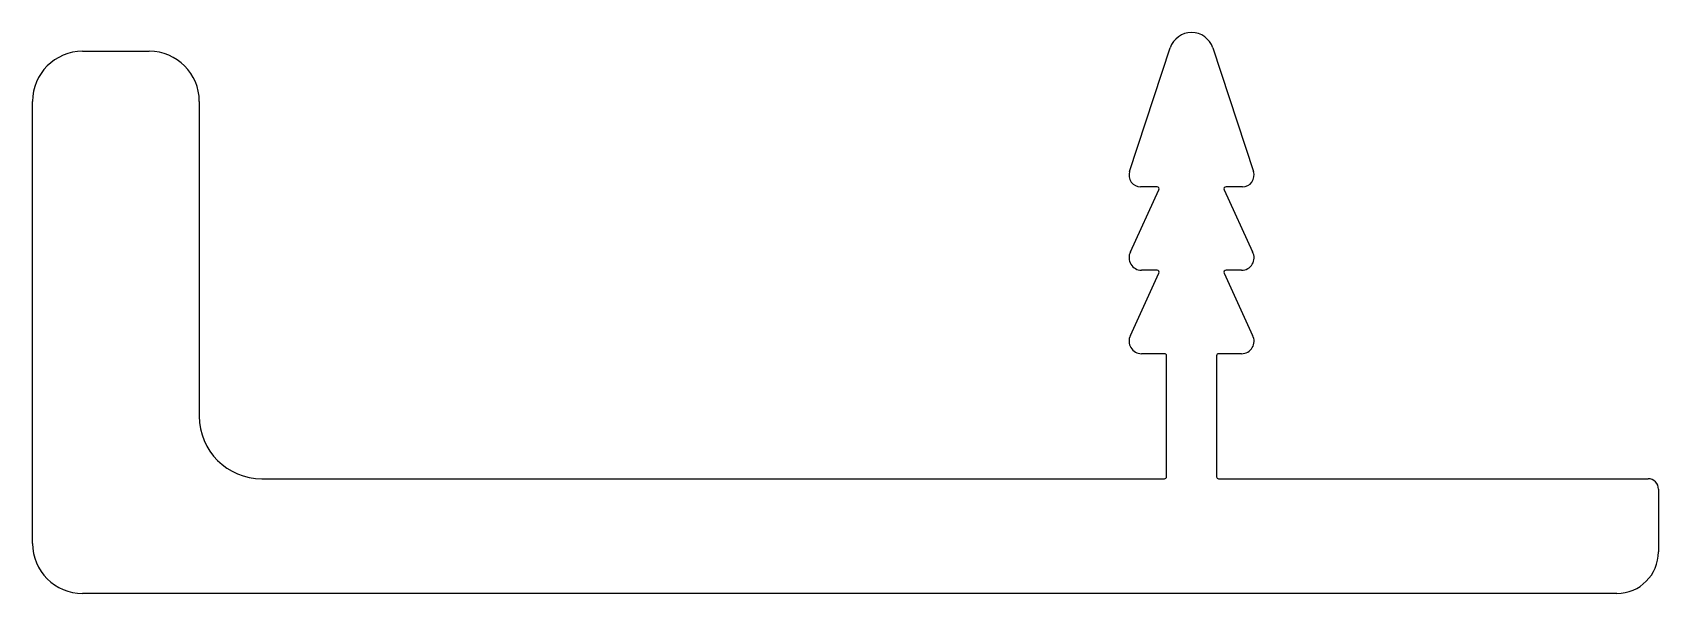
# Model space of a CAD drawing. Extents: x 1121.1 to 1160.1, y 1102.4 to 1115.9.
import ezdxf

# ---------------------------------------------------------------- set-up
doc = ezdxf.new("R2010")
doc.units = 0
doc.layers.get('0').update_dxf_attribs({"linetype": 'CONTINUOUS'})

msp = doc.modelspace()

# ---------------------------------------------------------------- linework, layer by layer
for p, q in [((1122.267, 1115.407), (1123.867, 1115.407)), ((1147.381, 1112.523), (1148.357, 1115.488)), ((1149.377, 1115.488), (1150.353, 1112.523)), ((1121.067, 1103.607), (1121.067, 1114.207)), ((1125.067, 1114.207), (1125.067, 1106.657)), ((1147.401, 1110.596), (1148.084, 1112.086)), ((1148.039, 1112.157), (1147.646, 1112.157)), ((1149.649, 1112.086), (1150.333, 1110.596)), ((1150.088, 1112.157), (1149.695, 1112.157)), ((1147.401, 1108.596), (1148.084, 1110.086)), ((1148.039, 1110.157), (1147.667, 1110.157)), ((1149.649, 1110.086), (1150.333, 1108.596)), ((1150.067, 1110.157), (1149.695, 1110.157)), ((1148.217, 1108.157), (1147.667, 1108.157)), ((1148.267, 1105.207), (1148.267, 1108.107)), ((1149.467, 1108.107), (1149.467, 1105.207)), ((1150.067, 1108.157), (1149.517, 1108.157)), ((1126.567, 1105.157), (1148.217, 1105.157)), ((1149.517, 1105.157), (1159.817, 1105.157)), ((1160.067, 1104.907), (1160.067, 1103.407)), ((1159.067, 1102.407), (1122.267, 1102.407))]:
    msp.add_line(p, q)
for centre, radius, start, end in [((1148.867, 1115.32), 0.537, 18.2191, 161.7809), ((1122.267, 1114.207), 1.2, 90, 180), ((1123.867, 1114.207), 1.2, 0, 90), ((1147.646, 1112.436), 0.279, 161.7809, 270), ((1150.088, 1112.436), 0.279, 270, 18.2191), ((1148.039, 1112.107), 0.05, 335.3638, 90), ((1149.695, 1112.107), 0.05, 90, 204.6362), ((1147.667, 1110.457), 0.3, 152.4676, 270), ((1150.067, 1110.457), 0.3, 270, 27.5324), ((1148.039, 1110.107), 0.05, 335.3638, 90), ((1149.695, 1110.107), 0.05, 90, 204.6362), ((1147.667, 1108.457), 0.3, 152.4676, 270), ((1150.067, 1108.457), 0.3, 270, 27.5324), ((1148.217, 1108.107), 0.05, 0, 90), ((1149.517, 1108.107), 0.05, 90, 180), ((1126.567, 1106.657), 1.5, 180, 270), ((1148.217, 1105.207), 0.05, 270, 0), ((1149.517, 1105.207), 0.05, 180, 270), ((1159.817, 1104.907), 0.25, 0, 90), ((1122.267, 1103.607), 1.2, 180, 270), ((1159.067, 1103.407), 1, 270, 0)]:
    msp.add_arc(centre, radius, start, end)

doc.saveas('drawing.dxf')
